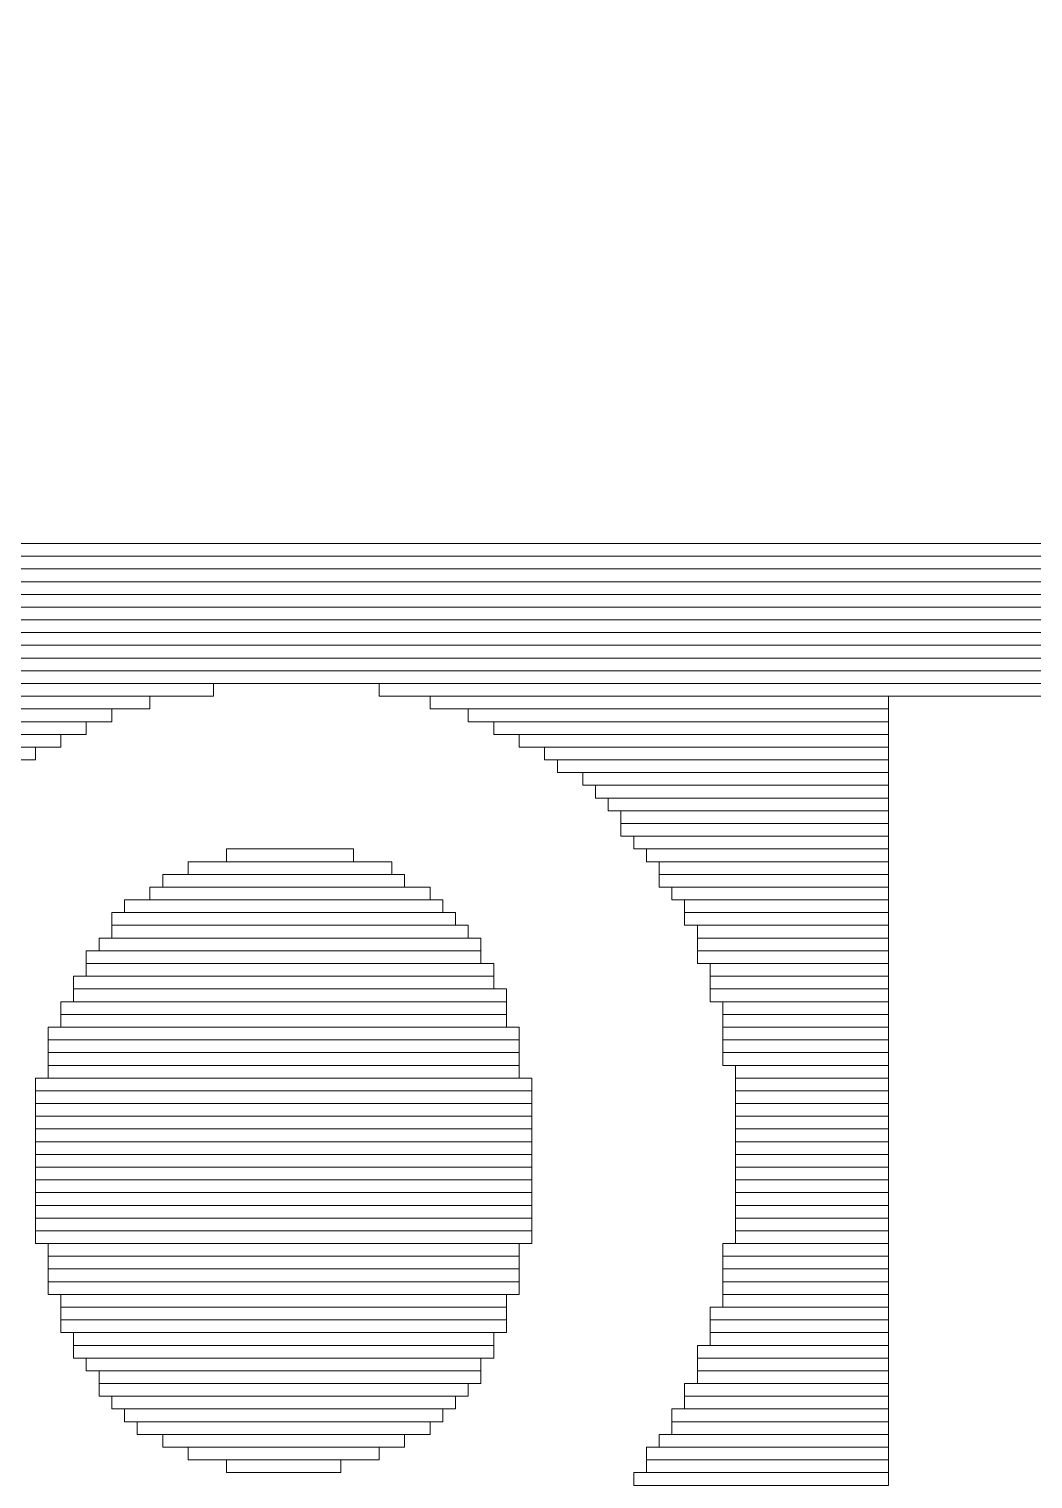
# Model space of a CAD drawing. Header units: millimetres. Extents: x -90 to 99, y -65 to 67.
# Drawn here: x 63.635 to 65.638, y -33.348 to -30.454 of the extents above; entities that cross this region are included whole.
import ezdxf

# ---------------------------------------------------------------- set-up
doc = ezdxf.new("R2010")
doc.units = ezdxf.units.MM
doc.header["$MEASUREMENT"] = 0
doc.layers.add('BG_OUTLINE', color=7, linetype='Continuous')
doc.layers.add('MA_PEN3', color=7, linetype='Continuous')

msp = doc.modelspace()

# ---------------------------------------------------------------- linework, layer by layer
at = {"layer": 'BG_OUTLINE', "color": 3, "lineweight": 9}
msp.add_open_spline([(-71.7269, -61.8795), (-71.7269, -61.8795), (-71.7343, 42.2681), (-71.7343, 42.2681), (-71.7343, 42.2681), (-71.7348, 43.0066), (-71.4419, 43.715), (-70.92, 44.2375), (-70.92, 44.2375), (-70.3982, 44.76), (-69.6866, 45.0538), (-68.9482, 45.0543), (-68.9482, 45.0543), (-68.9482, 45.0543), (75.2046, 45.0543), (75.2046, 45.0543), (75.2046, 45.0543), (76.8319, 45.0552), (78.1763, 43.7805), (78.2661, 42.1556), (78.2661, 42.1556), (78.2661, 42.1556), (78.2661, 31.2814), (78.2661, 31.2814), (78.2661, 31.2814), (78.2661, 31.2814), (72.2646, 31.2814), (72.2646, 31.2814), (72.2646, 31.2814), (72.2646, 31.2814), (72.2646, 26.9814), (72.2646, 26.9814), (72.2646, 26.9814), (72.2646, 26.9814), (78.2661, 26.9814), (78.2661, 26.9814), (78.2661, 26.9814), (78.2661, 26.9814), (78.2661, 18.6553), (78.2661, 18.6553), (78.2661, 18.6553), (78.2661, 18.6553), (72.2496, 18.6553), (72.2496, 18.6553), (72.2496, 18.6553), (72.2496, 18.6553), (72.2496, 14.3553), (72.2496, 14.3553), (72.2496, 14.3553), (72.2496, 14.3553), (78.2661, 14.3553), (78.2661, 14.3553), (78.2661, 14.3553), (78.2661, 14.3553), (78.2661, 9.255), (78.2661, 9.255), (78.2661, 9.255), (78.2661, 9.255), (72.2648, 9.255), (72.2648, 9.255), (72.2648, 9.255), (72.2648, 9.255), (72.2648, 4.955), (72.2648, 4.955), (72.2648, 4.955), (72.2648, 4.955), (78.2661, 4.955), (78.2661, 4.955), (78.2661, 4.955), (78.2661, 4.955), (78.2661, -3.3762), (78.2661, -3.3762), (78.2661, -3.3762), (78.2661, -3.3762), (72.2445, -3.3762), (72.2445, -3.3762), (72.2445, -3.3762), (72.2445, -3.3762), (72.2445, -7.6762), (72.2445, -7.6762), (72.2445, -7.6762), (72.2445, -7.6762), (78.2661, -7.6762), (78.2661, -7.6762), (78.2661, -7.6762), (78.2661, -7.6762), (78.2661, -12.7615), (78.2661, -12.7615), (78.2661, -12.7615), (78.2661, -12.7615), (72.2651, -12.7615), (72.2651, -12.7615), (72.2651, -12.7615), (72.2651, -12.7615), (72.2651, -17.0615), (72.2651, -17.0615), (72.2651, -17.0615), (72.2651, -17.0615), (78.2661, -17.0615), (78.2661, -17.0615), (78.2661, -17.0615), (78.2661, -17.0615), (78.2661, -25.4097), (78.2661, -25.4097), (78.2661, -25.4097), (78.2661, -25.4097), (72.2656, -25.4097), (72.2656, -25.4097), (72.2656, -25.4097), (72.2656, -25.4097), (72.2656, -29.7097), (72.2656, -29.7097), (72.2656, -29.7097), (72.2656, -29.7097), (78.2661, -29.7097), (78.2661, -29.7097), (78.2661, -29.7097), (78.2661, -29.7097), (78.2661, -34.793), (78.2661, -34.793), (78.2661, -34.793), (78.2661, -34.793), (72.2679, -34.793), (72.2679, -34.793), (72.2679, -34.793), (72.2679, -34.793), (72.2679, -39.0929), (72.2679, -39.0929), (72.2679, -39.0929), (72.2679, -39.0929), (78.2661, -39.0929), (78.2661, -39.0929), (78.2661, -39.0929), (78.2661, -39.0929), (78.2661, -47.4269), (78.2661, -47.4269), (78.2661, -47.4269), (78.2661, -47.4269), (72.2679, -47.4269), (72.2679, -47.4269), (72.2679, -47.4269), (72.2679, -47.4269), (72.2679, -51.7269), (72.2679, -51.7269), (72.2679, -51.7269), (72.2679, -51.7269), (78.2661, -51.7269), (78.2661, -51.7269), (78.2661, -51.7269), (78.2661, -51.7269), (78.2661, -51.8138), (78.2661, -51.8138), (78.2661, -51.8138), (78.2661, -51.8138), (78.2656, -61.8468), (78.2656, -61.8468), (78.2656, -61.8468), (78.2661, -62.6669), (77.9407, -63.4536), (77.3612, -64.0339), (77.3612, -64.0339), (76.7817, -64.6142), (75.9915, -64.9405), (75.1713, -64.941), (75.1713, -64.941), (75.1713, -64.941), (-68.6609, -64.9456), (-68.6609, -64.9456), (-68.6609, -64.9456), (-69.4735, -64.9461), (-70.2531, -64.6237), (-70.8281, -64.0495), (-70.8281, -64.0495), (-71.4031, -63.4752), (-71.7264, -62.6922), (-71.7269, -61.8795)], degree=3, knots=[0, 0, 0, 0, 0.022727, 0.022727, 0.022727, 0.022727, 0.045455, 0.045455, 0.045455, 0.045455, 0.068182, 0.068182, 0.068182, 0.068182, 0.090909, 0.090909, 0.090909, 0.090909, 0.113636, 0.113636, 0.113636, 0.113636, 0.136364, 0.136364, 0.136364, 0.136364, 0.159091, 0.159091, 0.159091, 0.159091, 0.181818, 0.181818, 0.181818, 0.181818, 0.204545, 0.204545, 0.204545, 0.204545, 0.227273, 0.227273, 0.227273, 0.227273, 0.25, 0.25, 0.25, 0.25, 0.272727, 0.272727, 0.272727, 0.272727, 0.295455, 0.295455, 0.295455, 0.295455, 0.318182, 0.318182, 0.318182, 0.318182, 0.340909, 0.340909, 0.340909, 0.340909, 0.363636, 0.363636, 0.363636, 0.363636, 0.386364, 0.386364, 0.386364, 0.386364, 0.409091, 0.409091, 0.409091, 0.409091, 0.431818, 0.431818, 0.431818, 0.431818, 0.454545, 0.454545, 0.454545, 0.454545, 0.477273, 0.477273, 0.477273, 0.477273, 0.5, 0.5, 0.5, 0.5, 0.522727, 0.522727, 0.522727, 0.522727, 0.545455, 0.545455, 0.545455, 0.545455, 0.568182, 0.568182, 0.568182, 0.568182, 0.590909, 0.590909, 0.590909, 0.590909, 0.613636, 0.613636, 0.613636, 0.613636, 0.636364, 0.636364, 0.636364, 0.636364, 0.659091, 0.659091, 0.659091, 0.659091, 0.681818, 0.681818, 0.681818, 0.681818, 0.704545, 0.704545, 0.704545, 0.704545, 0.727273, 0.727273, 0.727273, 0.727273, 0.75, 0.75, 0.75, 0.75, 0.772727, 0.772727, 0.772727, 0.772727, 0.795455, 0.795455, 0.795455, 0.795455, 0.818182, 0.818182, 0.818182, 0.818182, 0.840909, 0.840909, 0.840909, 0.840909, 0.863636, 0.863636, 0.863636, 0.863636, 0.886364, 0.886364, 0.886364, 0.886364, 0.909091, 0.909091, 0.909091, 0.909091, 0.931818, 0.931818, 0.931818, 0.931818, 0.954545, 0.954545, 0.954545, 0.954545, 0.977273, 0.977273, 0.977273, 0.977273, 1, 1, 1, 1], dxfattribs=at)
at = {"layer": 'MA_PEN3', "color": 5, "lineweight": 9}
for points in [[(62.7586, -31.5065), (62.7586, -31.5065), (62.7586, -31.4811), (62.7586, -31.4811), (62.7586, -31.4811), (62.7586, -31.4811), (70.4548, -31.4811), (70.4548, -31.4811), (70.4548, -31.4811), (70.4548, -31.4811), (70.4548, -31.5065), (70.4548, -31.5065), (70.4548, -31.5065), (70.4548, -31.5065), (62.7586, -31.5065), (62.7586, -31.5065)], [(62.7586, -31.5319), (62.7586, -31.5319), (62.7586, -31.5065), (62.7586, -31.5065), (62.7586, -31.5065), (62.7586, -31.5065), (70.4548, -31.5065), (70.4548, -31.5065), (70.4548, -31.5065), (70.4548, -31.5065), (70.4548, -31.5319), (70.4548, -31.5319), (70.4548, -31.5319), (70.4548, -31.5319), (62.7586, -31.5319), (62.7586, -31.5319)], [(62.7586, -31.5573), (62.7586, -31.5573), (62.7586, -31.5319), (62.7586, -31.5319), (62.7586, -31.5319), (62.7586, -31.5319), (70.4548, -31.5319), (70.4548, -31.5319), (70.4548, -31.5319), (70.4548, -31.5319), (70.4548, -31.5573), (70.4548, -31.5573), (70.4548, -31.5573), (70.4548, -31.5573), (62.7586, -31.5573), (62.7586, -31.5573)], [(62.7586, -31.5827), (62.7586, -31.5827), (62.7586, -31.5573), (62.7586, -31.5573), (62.7586, -31.5573), (62.7586, -31.5573), (70.4548, -31.5573), (70.4548, -31.5573), (70.4548, -31.5573), (70.4548, -31.5573), (70.4548, -31.5827), (70.4548, -31.5827), (70.4548, -31.5827), (70.4548, -31.5827), (62.7586, -31.5827), (62.7586, -31.5827)], [(62.7586, -31.6081), (62.7586, -31.6081), (62.7586, -31.5827), (62.7586, -31.5827), (62.7586, -31.5827), (62.7586, -31.5827), (70.4548, -31.5827), (70.4548, -31.5827), (70.4548, -31.5827), (70.4548, -31.5827), (70.4548, -31.6081), (70.4548, -31.6081), (70.4548, -31.6081), (70.4548, -31.6081), (62.7586, -31.6081), (62.7586, -31.6081)], [(62.7586, -31.6335), (62.7586, -31.6335), (62.7586, -31.6081), (62.7586, -31.6081), (62.7586, -31.6081), (62.7586, -31.6081), (70.4548, -31.6081), (70.4548, -31.6081), (70.4548, -31.6081), (70.4548, -31.6081), (70.4548, -31.6335), (70.4548, -31.6335), (70.4548, -31.6335), (70.4548, -31.6335), (62.7586, -31.6335), (62.7586, -31.6335)], [(62.7586, -31.6589), (62.7586, -31.6589), (62.7586, -31.6335), (62.7586, -31.6335), (62.7586, -31.6335), (62.7586, -31.6335), (70.4548, -31.6335), (70.4548, -31.6335), (70.4548, -31.6335), (70.4548, -31.6335), (70.4548, -31.6589), (70.4548, -31.6589), (70.4548, -31.6589), (70.4548, -31.6589), (62.7586, -31.6589), (62.7586, -31.6589)], [(62.7586, -31.6843), (62.7586, -31.6843), (62.7586, -31.6589), (62.7586, -31.6589), (62.7586, -31.6589), (62.7586, -31.6589), (70.4548, -31.6589), (70.4548, -31.6589), (70.4548, -31.6589), (70.4548, -31.6589), (70.4548, -31.6843), (70.4548, -31.6843), (70.4548, -31.6843), (70.4548, -31.6843), (62.7586, -31.6843), (62.7586, -31.6843)], [(62.7586, -31.7097), (62.7586, -31.7097), (62.7586, -31.6843), (62.7586, -31.6843), (62.7586, -31.6843), (62.7586, -31.6843), (70.4548, -31.6843), (70.4548, -31.6843), (70.4548, -31.6843), (70.4548, -31.6843), (70.4548, -31.7097), (70.4548, -31.7097), (70.4548, -31.7097), (70.4548, -31.7097), (62.7586, -31.7097), (62.7586, -31.7097)], [(62.7586, -31.7351), (62.7586, -31.7351), (62.7586, -31.7097), (62.7586, -31.7097), (62.7586, -31.7097), (62.7586, -31.7097), (70.4548, -31.7097), (70.4548, -31.7097), (70.4548, -31.7097), (70.4548, -31.7097), (70.4548, -31.7351), (70.4548, -31.7351), (70.4548, -31.7351), (70.4548, -31.7351), (62.7586, -31.7351), (62.7586, -31.7351)], [(62.7586, -31.7605), (62.7586, -31.7605), (62.7586, -31.7351), (62.7586, -31.7351), (62.7586, -31.7351), (62.7586, -31.7351), (70.4548, -31.7351), (70.4548, -31.7351), (70.4548, -31.7351), (70.4548, -31.7351), (70.4548, -31.7605), (70.4548, -31.7605), (70.4548, -31.7605), (70.4548, -31.7605), (62.7586, -31.7605), (62.7586, -31.7605)], [(62.7586, -31.7859), (62.7586, -31.7859), (62.7586, -31.7605), (62.7586, -31.7605), (62.7586, -31.7605), (62.7586, -31.7605), (64.0032, -31.7605), (64.0032, -31.7605), (64.0032, -31.7605), (64.0032, -31.7605), (64.0032, -31.7859), (64.0032, -31.7859), (64.0032, -31.7859), (64.0032, -31.7859), (62.7586, -31.7859), (62.7586, -31.7859)], [(64.3334, -31.7859), (64.3334, -31.7859), (64.3334, -31.7605), (64.3334, -31.7605), (64.3334, -31.7605), (64.3334, -31.7605), (69.1594, -31.7605), (69.1594, -31.7605), (69.1594, -31.7605), (69.1594, -31.7605), (69.1594, -31.7859), (69.1594, -31.7859), (69.1594, -31.7859), (69.1594, -31.7859), (64.3334, -31.7859), (64.3334, -31.7859)], [(62.7586, -31.8113), (62.7586, -31.8113), (62.7586, -31.7859), (62.7586, -31.7859), (62.7586, -31.7859), (62.7586, -31.7859), (63.8762, -31.7859), (63.8762, -31.7859), (63.8762, -31.7859), (63.8762, -31.7859), (63.8762, -31.8113), (63.8762, -31.8113), (63.8762, -31.8113), (63.8762, -31.8113), (62.7586, -31.8113), (62.7586, -31.8113)], [(64.435, -31.8113), (64.435, -31.8113), (64.435, -31.7859), (64.435, -31.7859), (64.435, -31.7859), (64.435, -31.7859), (65.3494, -31.7859), (65.3494, -31.7859), (65.3494, -31.7859), (65.3494, -31.7859), (65.3494, -31.8113), (65.3494, -31.8113), (65.3494, -31.8113), (65.3494, -31.8113), (64.435, -31.8113), (64.435, -31.8113)], [(62.7586, -31.8367), (62.7586, -31.8367), (62.7586, -31.8113), (62.7586, -31.8113), (62.7586, -31.8113), (62.7586, -31.8113), (63.8, -31.8113), (63.8, -31.8113), (63.8, -31.8113), (63.8, -31.8113), (63.8, -31.8367), (63.8, -31.8367), (63.8, -31.8367), (63.8, -31.8367), (62.7586, -31.8367), (62.7586, -31.8367)], [(64.5112, -31.8367), (64.5112, -31.8367), (64.5112, -31.8113), (64.5112, -31.8113), (64.5112, -31.8113), (64.5112, -31.8113), (65.3494, -31.8113), (65.3494, -31.8113), (65.3494, -31.8113), (65.3494, -31.8113), (65.3494, -31.8367), (65.3494, -31.8367), (65.3494, -31.8367), (65.3494, -31.8367), (64.5112, -31.8367), (64.5112, -31.8367)], [(62.7586, -31.8621), (62.7586, -31.8621), (62.7586, -31.8367), (62.7586, -31.8367), (62.7586, -31.8367), (62.7586, -31.8367), (63.7492, -31.8367), (63.7492, -31.8367), (63.7492, -31.8367), (63.7492, -31.8367), (63.7492, -31.8621), (63.7492, -31.8621), (63.7492, -31.8621), (63.7492, -31.8621), (62.7586, -31.8621), (62.7586, -31.8621)], [(64.562, -31.8621), (64.562, -31.8621), (64.562, -31.8367), (64.562, -31.8367), (64.562, -31.8367), (64.562, -31.8367), (65.3494, -31.8367), (65.3494, -31.8367), (65.3494, -31.8367), (65.3494, -31.8367), (65.3494, -31.8621), (65.3494, -31.8621), (65.3494, -31.8621), (65.3494, -31.8621), (64.562, -31.8621), (64.562, -31.8621)], [(62.7586, -31.8875), (62.7586, -31.8875), (62.7586, -31.8621), (62.7586, -31.8621), (62.7586, -31.8621), (62.7586, -31.8621), (63.6984, -31.8621), (63.6984, -31.8621), (63.6984, -31.8621), (63.6984, -31.8621), (63.6984, -31.8875), (63.6984, -31.8875), (63.6984, -31.8875), (63.6984, -31.8875), (62.7586, -31.8875), (62.7586, -31.8875)], [(62.7586, -31.9129), (62.7586, -31.9129), (62.7586, -31.8875), (62.7586, -31.8875), (62.7586, -31.8875), (62.7586, -31.8875), (63.6476, -31.8875), (63.6476, -31.8875), (63.6476, -31.8875), (63.6476, -31.8875), (63.6476, -31.9129), (63.6476, -31.9129), (63.6476, -31.9129), (63.6476, -31.9129), (62.7586, -31.9129), (62.7586, -31.9129)], [(64.6128, -31.8875), (64.6128, -31.8875), (64.6128, -31.8621), (64.6128, -31.8621), (64.6128, -31.8621), (64.6128, -31.8621), (65.3494, -31.8621), (65.3494, -31.8621), (65.3494, -31.8621), (65.3494, -31.8621), (65.3494, -31.8875), (65.3494, -31.8875), (65.3494, -31.8875), (65.3494, -31.8875), (64.6128, -31.8875), (64.6128, -31.8875)], [(64.6636, -31.9129), (64.6636, -31.9129), (64.6636, -31.8875), (64.6636, -31.8875), (64.6636, -31.8875), (64.6636, -31.8875), (65.3494, -31.8875), (65.3494, -31.8875), (65.3494, -31.8875), (65.3494, -31.8875), (65.3494, -31.9129), (65.3494, -31.9129), (65.3494, -31.9129), (65.3494, -31.9129), (64.6636, -31.9129), (64.6636, -31.9129)], [(64.689, -31.9383), (64.689, -31.9383), (64.689, -31.9129), (64.689, -31.9129), (64.689, -31.9129), (64.689, -31.9129), (65.3494, -31.9129), (65.3494, -31.9129), (65.3494, -31.9129), (65.3494, -31.9129), (65.3494, -31.9383), (65.3494, -31.9383), (65.3494, -31.9383), (65.3494, -31.9383), (64.689, -31.9383), (64.689, -31.9383)], [(64.7398, -31.9637), (64.7398, -31.9637), (64.7398, -31.9383), (64.7398, -31.9383), (64.7398, -31.9383), (64.7398, -31.9383), (65.3494, -31.9383), (65.3494, -31.9383), (65.3494, -31.9383), (65.3494, -31.9383), (65.3494, -31.9637), (65.3494, -31.9637), (65.3494, -31.9637), (65.3494, -31.9637), (64.7398, -31.9637), (64.7398, -31.9637)], [(64.7652, -31.9891), (64.7652, -31.9891), (64.7652, -31.9637), (64.7652, -31.9637), (64.7652, -31.9637), (64.7652, -31.9637), (65.3494, -31.9637), (65.3494, -31.9637), (65.3494, -31.9637), (65.3494, -31.9637), (65.3494, -31.9891), (65.3494, -31.9891), (65.3494, -31.9891), (65.3494, -31.9891), (64.7652, -31.9891), (64.7652, -31.9891)], [(64.7906, -32.0145), (64.7906, -32.0145), (64.7906, -31.9891), (64.7906, -31.9891), (64.7906, -31.9891), (64.7906, -31.9891), (65.3494, -31.9891), (65.3494, -31.9891), (65.3494, -31.9891), (65.3494, -31.9891), (65.3494, -32.0145), (65.3494, -32.0145), (65.3494, -32.0145), (65.3494, -32.0145), (64.7906, -32.0145), (64.7906, -32.0145)], [(64.816, -32.0399), (64.816, -32.0399), (64.816, -32.0145), (64.816, -32.0145), (64.816, -32.0145), (64.816, -32.0145), (65.3494, -32.0145), (65.3494, -32.0145), (65.3494, -32.0145), (65.3494, -32.0145), (65.3494, -32.0399), (65.3494, -32.0399), (65.3494, -32.0399), (65.3494, -32.0399), (64.816, -32.0399), (64.816, -32.0399)], [(64.816, -32.0653), (64.816, -32.0653), (64.816, -32.0399), (64.816, -32.0399), (64.816, -32.0399), (64.816, -32.0399), (65.3494, -32.0399), (65.3494, -32.0399), (65.3494, -32.0399), (65.3494, -32.0399), (65.3494, -32.0653), (65.3494, -32.0653), (65.3494, -32.0653), (65.3494, -32.0653), (64.816, -32.0653), (64.816, -32.0653)], [(64.8414, -32.0907), (64.8414, -32.0907), (64.8414, -32.0653), (64.8414, -32.0653), (64.8414, -32.0653), (64.8414, -32.0653), (65.3494, -32.0653), (65.3494, -32.0653), (65.3494, -32.0653), (65.3494, -32.0653), (65.3494, -32.0907), (65.3494, -32.0907), (65.3494, -32.0907), (65.3494, -32.0907), (64.8414, -32.0907), (64.8414, -32.0907)], [(63.9524, -32.1415), (63.9524, -32.1415), (63.9524, -32.1161), (63.9524, -32.1161), (63.9524, -32.1161), (63.9524, -32.1161), (64.3588, -32.1161), (64.3588, -32.1161), (64.3588, -32.1161), (64.3588, -32.1161), (64.3588, -32.1415), (64.3588, -32.1415), (64.3588, -32.1415), (64.3588, -32.1415), (63.9524, -32.1415), (63.9524, -32.1415)], [(64.0286, -32.1161), (64.0286, -32.1161), (64.0286, -32.0907), (64.0286, -32.0907), (64.0286, -32.0907), (64.0286, -32.0907), (64.2826, -32.0907), (64.2826, -32.0907), (64.2826, -32.0907), (64.2826, -32.0907), (64.2826, -32.1161), (64.2826, -32.1161), (64.2826, -32.1161), (64.2826, -32.1161), (64.0286, -32.1161), (64.0286, -32.1161)], [(64.8668, -32.1161), (64.8668, -32.1161), (64.8668, -32.0907), (64.8668, -32.0907), (64.8668, -32.0907), (64.8668, -32.0907), (65.3494, -32.0907), (65.3494, -32.0907), (65.3494, -32.0907), (65.3494, -32.0907), (65.3494, -32.1161), (65.3494, -32.1161), (65.3494, -32.1161), (65.3494, -32.1161), (64.8668, -32.1161), (64.8668, -32.1161)], [(64.8922, -32.1415), (64.8922, -32.1415), (64.8922, -32.1161), (64.8922, -32.1161), (64.8922, -32.1161), (64.8922, -32.1161), (65.3494, -32.1161), (65.3494, -32.1161), (65.3494, -32.1161), (65.3494, -32.1161), (65.3494, -32.1415), (65.3494, -32.1415), (65.3494, -32.1415), (65.3494, -32.1415), (64.8922, -32.1415), (64.8922, -32.1415)], [(63.9016, -32.1669), (63.9016, -32.1669), (63.9016, -32.1415), (63.9016, -32.1415), (63.9016, -32.1415), (63.9016, -32.1415), (64.3842, -32.1415), (64.3842, -32.1415), (64.3842, -32.1415), (64.3842, -32.1415), (64.3842, -32.1669), (64.3842, -32.1669), (64.3842, -32.1669), (64.3842, -32.1669), (63.9016, -32.1669), (63.9016, -32.1669)], [(64.8922, -32.1669), (64.8922, -32.1669), (64.8922, -32.1415), (64.8922, -32.1415), (64.8922, -32.1415), (64.8922, -32.1415), (65.3494, -32.1415), (65.3494, -32.1415), (65.3494, -32.1415), (65.3494, -32.1415), (65.3494, -32.1669), (65.3494, -32.1669), (65.3494, -32.1669), (65.3494, -32.1669), (64.8922, -32.1669), (64.8922, -32.1669)], [(63.8762, -32.1923), (63.8762, -32.1923), (63.8762, -32.1669), (63.8762, -32.1669), (63.8762, -32.1669), (63.8762, -32.1669), (64.435, -32.1669), (64.435, -32.1669), (64.435, -32.1669), (64.435, -32.1669), (64.435, -32.1923), (64.435, -32.1923), (64.435, -32.1923), (64.435, -32.1923), (63.8762, -32.1923), (63.8762, -32.1923)], [(64.9176, -32.1923), (64.9176, -32.1923), (64.9176, -32.1669), (64.9176, -32.1669), (64.9176, -32.1669), (64.9176, -32.1669), (65.3494, -32.1669), (65.3494, -32.1669), (65.3494, -32.1669), (65.3494, -32.1669), (65.3494, -32.1923), (65.3494, -32.1923), (65.3494, -32.1923), (65.3494, -32.1923), (64.9176, -32.1923), (64.9176, -32.1923)], [(63.8254, -32.2177), (63.8254, -32.2177), (63.8254, -32.1923), (63.8254, -32.1923), (63.8254, -32.1923), (63.8254, -32.1923), (64.4604, -32.1923), (64.4604, -32.1923), (64.4604, -32.1923), (64.4604, -32.1923), (64.4604, -32.2177), (64.4604, -32.2177), (64.4604, -32.2177), (64.4604, -32.2177), (63.8254, -32.2177), (63.8254, -32.2177)], [(64.943, -32.2177), (64.943, -32.2177), (64.943, -32.1923), (64.943, -32.1923), (64.943, -32.1923), (64.943, -32.1923), (65.3494, -32.1923), (65.3494, -32.1923), (65.3494, -32.1923), (65.3494, -32.1923), (65.3494, -32.2177), (65.3494, -32.2177), (65.3494, -32.2177), (65.3494, -32.2177), (64.943, -32.2177), (64.943, -32.2177)], [(63.8, -32.2431), (63.8, -32.2431), (63.8, -32.2177), (63.8, -32.2177), (63.8, -32.2177), (63.8, -32.2177), (64.4858, -32.2177), (64.4858, -32.2177), (64.4858, -32.2177), (64.4858, -32.2177), (64.4858, -32.2431), (64.4858, -32.2431), (64.4858, -32.2431), (64.4858, -32.2431), (63.8, -32.2431), (63.8, -32.2431)], [(64.943, -32.2431), (64.943, -32.2431), (64.943, -32.2177), (64.943, -32.2177), (64.943, -32.2177), (64.943, -32.2177), (65.3494, -32.2177), (65.3494, -32.2177), (65.3494, -32.2177), (65.3494, -32.2177), (65.3494, -32.2431), (65.3494, -32.2431), (65.3494, -32.2431), (65.3494, -32.2431), (64.943, -32.2431), (64.943, -32.2431)], [(63.8, -32.2685), (63.8, -32.2685), (63.8, -32.2431), (63.8, -32.2431), (63.8, -32.2431), (63.8, -32.2431), (64.5112, -32.2431), (64.5112, -32.2431), (64.5112, -32.2431), (64.5112, -32.2431), (64.5112, -32.2685), (64.5112, -32.2685), (64.5112, -32.2685), (64.5112, -32.2685), (63.8, -32.2685), (63.8, -32.2685)], [(64.9684, -32.2685), (64.9684, -32.2685), (64.9684, -32.2431), (64.9684, -32.2431), (64.9684, -32.2431), (64.9684, -32.2431), (65.3494, -32.2431), (65.3494, -32.2431), (65.3494, -32.2431), (65.3494, -32.2431), (65.3494, -32.2685), (65.3494, -32.2685), (65.3494, -32.2685), (65.3494, -32.2685), (64.9684, -32.2685), (64.9684, -32.2685)], [(63.7746, -32.2939), (63.7746, -32.2939), (63.7746, -32.2685), (63.7746, -32.2685), (63.7746, -32.2685), (63.7746, -32.2685), (64.5366, -32.2685), (64.5366, -32.2685), (64.5366, -32.2685), (64.5366, -32.2685), (64.5366, -32.2939), (64.5366, -32.2939), (64.5366, -32.2939), (64.5366, -32.2939), (63.7746, -32.2939), (63.7746, -32.2939)], [(64.9684, -32.2939), (64.9684, -32.2939), (64.9684, -32.2685), (64.9684, -32.2685), (64.9684, -32.2685), (64.9684, -32.2685), (65.3494, -32.2685), (65.3494, -32.2685), (65.3494, -32.2685), (65.3494, -32.2685), (65.3494, -32.2939), (65.3494, -32.2939), (65.3494, -32.2939), (65.3494, -32.2939), (64.9684, -32.2939), (64.9684, -32.2939)], [(63.7492, -32.3193), (63.7492, -32.3193), (63.7492, -32.2939), (63.7492, -32.2939), (63.7492, -32.2939), (63.7492, -32.2939), (64.5366, -32.2939), (64.5366, -32.2939), (64.5366, -32.2939), (64.5366, -32.2939), (64.5366, -32.3193), (64.5366, -32.3193), (64.5366, -32.3193), (64.5366, -32.3193), (63.7492, -32.3193), (63.7492, -32.3193)], [(63.7492, -32.3447), (63.7492, -32.3447), (63.7492, -32.3193), (63.7492, -32.3193), (63.7492, -32.3193), (63.7492, -32.3193), (64.562, -32.3193), (64.562, -32.3193), (64.562, -32.3193), (64.562, -32.3193), (64.562, -32.3447), (64.562, -32.3447), (64.562, -32.3447), (64.562, -32.3447), (63.7492, -32.3447), (63.7492, -32.3447)], [(64.9684, -32.3193), (64.9684, -32.3193), (64.9684, -32.2939), (64.9684, -32.2939), (64.9684, -32.2939), (64.9684, -32.2939), (65.3494, -32.2939), (65.3494, -32.2939), (65.3494, -32.2939), (65.3494, -32.2939), (65.3494, -32.3193), (65.3494, -32.3193), (65.3494, -32.3193), (65.3494, -32.3193), (64.9684, -32.3193), (64.9684, -32.3193)], [(64.9938, -32.3447), (64.9938, -32.3447), (64.9938, -32.3193), (64.9938, -32.3193), (64.9938, -32.3193), (64.9938, -32.3193), (65.3494, -32.3193), (65.3494, -32.3193), (65.3494, -32.3193), (65.3494, -32.3193), (65.3494, -32.3447), (65.3494, -32.3447), (65.3494, -32.3447), (65.3494, -32.3447), (64.9938, -32.3447), (64.9938, -32.3447)], [(63.7238, -32.3701), (63.7238, -32.3701), (63.7238, -32.3447), (63.7238, -32.3447), (63.7238, -32.3447), (63.7238, -32.3447), (64.562, -32.3447), (64.562, -32.3447), (64.562, -32.3447), (64.562, -32.3447), (64.562, -32.3701), (64.562, -32.3701), (64.562, -32.3701), (64.562, -32.3701), (63.7238, -32.3701), (63.7238, -32.3701)], [(64.9938, -32.3701), (64.9938, -32.3701), (64.9938, -32.3447), (64.9938, -32.3447), (64.9938, -32.3447), (64.9938, -32.3447), (65.3494, -32.3447), (65.3494, -32.3447), (65.3494, -32.3447), (65.3494, -32.3447), (65.3494, -32.3701), (65.3494, -32.3701), (65.3494, -32.3701), (65.3494, -32.3701), (64.9938, -32.3701), (64.9938, -32.3701)], [(63.7238, -32.3955), (63.7238, -32.3955), (63.7238, -32.3701), (63.7238, -32.3701), (63.7238, -32.3701), (63.7238, -32.3701), (64.5874, -32.3701), (64.5874, -32.3701), (64.5874, -32.3701), (64.5874, -32.3701), (64.5874, -32.3955), (64.5874, -32.3955), (64.5874, -32.3955), (64.5874, -32.3955), (63.7238, -32.3955), (63.7238, -32.3955)], [(64.9938, -32.3955), (64.9938, -32.3955), (64.9938, -32.3701), (64.9938, -32.3701), (64.9938, -32.3701), (64.9938, -32.3701), (65.3494, -32.3701), (65.3494, -32.3701), (65.3494, -32.3701), (65.3494, -32.3701), (65.3494, -32.3955), (65.3494, -32.3955), (65.3494, -32.3955), (65.3494, -32.3955), (64.9938, -32.3955), (64.9938, -32.3955)], [(63.6984, -32.4209), (63.6984, -32.4209), (63.6984, -32.3955), (63.6984, -32.3955), (63.6984, -32.3955), (63.6984, -32.3955), (64.5874, -32.3955), (64.5874, -32.3955), (64.5874, -32.3955), (64.5874, -32.3955), (64.5874, -32.4209), (64.5874, -32.4209), (64.5874, -32.4209), (64.5874, -32.4209), (63.6984, -32.4209), (63.6984, -32.4209)], [(65.0192, -32.4209), (65.0192, -32.4209), (65.0192, -32.3955), (65.0192, -32.3955), (65.0192, -32.3955), (65.0192, -32.3955), (65.3494, -32.3955), (65.3494, -32.3955), (65.3494, -32.3955), (65.3494, -32.3955), (65.3494, -32.4209), (65.3494, -32.4209), (65.3494, -32.4209), (65.3494, -32.4209), (65.0192, -32.4209), (65.0192, -32.4209)], [(63.6984, -32.4463), (63.6984, -32.4463), (63.6984, -32.4209), (63.6984, -32.4209), (63.6984, -32.4209), (63.6984, -32.4209), (64.5874, -32.4209), (64.5874, -32.4209), (64.5874, -32.4209), (64.5874, -32.4209), (64.5874, -32.4463), (64.5874, -32.4463), (64.5874, -32.4463), (64.5874, -32.4463), (63.6984, -32.4463), (63.6984, -32.4463)], [(65.0192, -32.4463), (65.0192, -32.4463), (65.0192, -32.4209), (65.0192, -32.4209), (65.0192, -32.4209), (65.0192, -32.4209), (65.3494, -32.4209), (65.3494, -32.4209), (65.3494, -32.4209), (65.3494, -32.4209), (65.3494, -32.4463), (65.3494, -32.4463), (65.3494, -32.4463), (65.3494, -32.4463), (65.0192, -32.4463), (65.0192, -32.4463)], [(63.673, -32.4717), (63.673, -32.4717), (63.673, -32.4463), (63.673, -32.4463), (63.673, -32.4463), (63.673, -32.4463), (64.6128, -32.4463), (64.6128, -32.4463), (64.6128, -32.4463), (64.6128, -32.4463), (64.6128, -32.4717), (64.6128, -32.4717), (64.6128, -32.4717), (64.6128, -32.4717), (63.673, -32.4717), (63.673, -32.4717)], [(65.0192, -32.4717), (65.0192, -32.4717), (65.0192, -32.4463), (65.0192, -32.4463), (65.0192, -32.4463), (65.0192, -32.4463), (65.3494, -32.4463), (65.3494, -32.4463), (65.3494, -32.4463), (65.3494, -32.4463), (65.3494, -32.4717), (65.3494, -32.4717), (65.3494, -32.4717), (65.3494, -32.4717), (65.0192, -32.4717), (65.0192, -32.4717)], [(63.673, -32.4971), (63.673, -32.4971), (63.673, -32.4717), (63.673, -32.4717), (63.673, -32.4717), (63.673, -32.4717), (64.6128, -32.4717), (64.6128, -32.4717), (64.6128, -32.4717), (64.6128, -32.4717), (64.6128, -32.4971), (64.6128, -32.4971), (64.6128, -32.4971), (64.6128, -32.4971), (63.673, -32.4971), (63.673, -32.4971)], [(65.0192, -32.4971), (65.0192, -32.4971), (65.0192, -32.4717), (65.0192, -32.4717), (65.0192, -32.4717), (65.0192, -32.4717), (65.3494, -32.4717), (65.3494, -32.4717), (65.3494, -32.4717), (65.3494, -32.4717), (65.3494, -32.4971), (65.3494, -32.4971), (65.3494, -32.4971), (65.3494, -32.4971), (65.0192, -32.4971), (65.0192, -32.4971)], [(63.673, -32.5225), (63.673, -32.5225), (63.673, -32.4971), (63.673, -32.4971), (63.673, -32.4971), (63.673, -32.4971), (64.6128, -32.4971), (64.6128, -32.4971), (64.6128, -32.4971), (64.6128, -32.4971), (64.6128, -32.5225), (64.6128, -32.5225), (64.6128, -32.5225), (64.6128, -32.5225), (63.673, -32.5225), (63.673, -32.5225)], [(63.673, -32.5479), (63.673, -32.5479), (63.673, -32.5225), (63.673, -32.5225), (63.673, -32.5225), (63.673, -32.5225), (64.6128, -32.5225), (64.6128, -32.5225), (64.6128, -32.5225), (64.6128, -32.5225), (64.6128, -32.5479), (64.6128, -32.5479), (64.6128, -32.5479), (64.6128, -32.5479), (63.673, -32.5479), (63.673, -32.5479)], [(65.0192, -32.5225), (65.0192, -32.5225), (65.0192, -32.4971), (65.0192, -32.4971), (65.0192, -32.4971), (65.0192, -32.4971), (65.3494, -32.4971), (65.3494, -32.4971), (65.3494, -32.4971), (65.3494, -32.4971), (65.3494, -32.5225), (65.3494, -32.5225), (65.3494, -32.5225), (65.3494, -32.5225), (65.0192, -32.5225), (65.0192, -32.5225)], [(65.0446, -32.5479), (65.0446, -32.5479), (65.0446, -32.5225), (65.0446, -32.5225), (65.0446, -32.5225), (65.0446, -32.5225), (65.3494, -32.5225), (65.3494, -32.5225), (65.3494, -32.5225), (65.3494, -32.5225), (65.3494, -32.5479), (65.3494, -32.5479), (65.3494, -32.5479), (65.3494, -32.5479), (65.0446, -32.5479), (65.0446, -32.5479)], [(63.6476, -32.5733), (63.6476, -32.5733), (63.6476, -32.5479), (63.6476, -32.5479), (63.6476, -32.5479), (63.6476, -32.5479), (64.6382, -32.5479), (64.6382, -32.5479), (64.6382, -32.5479), (64.6382, -32.5479), (64.6382, -32.5733), (64.6382, -32.5733), (64.6382, -32.5733), (64.6382, -32.5733), (63.6476, -32.5733), (63.6476, -32.5733)], [(65.0446, -32.5733), (65.0446, -32.5733), (65.0446, -32.5479), (65.0446, -32.5479), (65.0446, -32.5479), (65.0446, -32.5479), (65.3494, -32.5479), (65.3494, -32.5479), (65.3494, -32.5479), (65.3494, -32.5479), (65.3494, -32.5733), (65.3494, -32.5733), (65.3494, -32.5733), (65.3494, -32.5733), (65.0446, -32.5733), (65.0446, -32.5733)], [(63.6476, -32.5987), (63.6476, -32.5987), (63.6476, -32.5733), (63.6476, -32.5733), (63.6476, -32.5733), (63.6476, -32.5733), (64.6382, -32.5733), (64.6382, -32.5733), (64.6382, -32.5733), (64.6382, -32.5733), (64.6382, -32.5987), (64.6382, -32.5987), (64.6382, -32.5987), (64.6382, -32.5987), (63.6476, -32.5987), (63.6476, -32.5987)], [(65.0446, -32.5987), (65.0446, -32.5987), (65.0446, -32.5733), (65.0446, -32.5733), (65.0446, -32.5733), (65.0446, -32.5733), (65.3494, -32.5733), (65.3494, -32.5733), (65.3494, -32.5733), (65.3494, -32.5733), (65.3494, -32.5987), (65.3494, -32.5987), (65.3494, -32.5987), (65.3494, -32.5987), (65.0446, -32.5987), (65.0446, -32.5987)], [(63.6476, -32.6241), (63.6476, -32.6241), (63.6476, -32.5987), (63.6476, -32.5987), (63.6476, -32.5987), (63.6476, -32.5987), (64.6382, -32.5987), (64.6382, -32.5987), (64.6382, -32.5987), (64.6382, -32.5987), (64.6382, -32.6241), (64.6382, -32.6241), (64.6382, -32.6241), (64.6382, -32.6241), (63.6476, -32.6241), (63.6476, -32.6241)], [(65.0446, -32.6241), (65.0446, -32.6241), (65.0446, -32.5987), (65.0446, -32.5987), (65.0446, -32.5987), (65.0446, -32.5987), (65.3494, -32.5987), (65.3494, -32.5987), (65.3494, -32.5987), (65.3494, -32.5987), (65.3494, -32.6241), (65.3494, -32.6241), (65.3494, -32.6241), (65.3494, -32.6241), (65.0446, -32.6241), (65.0446, -32.6241)], [(63.6476, -32.6495), (63.6476, -32.6495), (63.6476, -32.6241), (63.6476, -32.6241), (63.6476, -32.6241), (63.6476, -32.6241), (64.6382, -32.6241), (64.6382, -32.6241), (64.6382, -32.6241), (64.6382, -32.6241), (64.6382, -32.6495), (64.6382, -32.6495), (64.6382, -32.6495), (64.6382, -32.6495), (63.6476, -32.6495), (63.6476, -32.6495)], [(65.0446, -32.6495), (65.0446, -32.6495), (65.0446, -32.6241), (65.0446, -32.6241), (65.0446, -32.6241), (65.0446, -32.6241), (65.3494, -32.6241), (65.3494, -32.6241), (65.3494, -32.6241), (65.3494, -32.6241), (65.3494, -32.6495), (65.3494, -32.6495), (65.3494, -32.6495), (65.3494, -32.6495), (65.0446, -32.6495), (65.0446, -32.6495)], [(63.6476, -32.6749), (63.6476, -32.6749), (63.6476, -32.6495), (63.6476, -32.6495), (63.6476, -32.6495), (63.6476, -32.6495), (64.6382, -32.6495), (64.6382, -32.6495), (64.6382, -32.6495), (64.6382, -32.6495), (64.6382, -32.6749), (64.6382, -32.6749), (64.6382, -32.6749), (64.6382, -32.6749), (63.6476, -32.6749), (63.6476, -32.6749)], [(65.0446, -32.6749), (65.0446, -32.6749), (65.0446, -32.6495), (65.0446, -32.6495), (65.0446, -32.6495), (65.0446, -32.6495), (65.3494, -32.6495), (65.3494, -32.6495), (65.3494, -32.6495), (65.3494, -32.6495), (65.3494, -32.6749), (65.3494, -32.6749), (65.3494, -32.6749), (65.3494, -32.6749), (65.0446, -32.6749), (65.0446, -32.6749)], [(63.6476, -32.7003), (63.6476, -32.7003), (63.6476, -32.6749), (63.6476, -32.6749), (63.6476, -32.6749), (63.6476, -32.6749), (64.6382, -32.6749), (64.6382, -32.6749), (64.6382, -32.6749), (64.6382, -32.6749), (64.6382, -32.7003), (64.6382, -32.7003), (64.6382, -32.7003), (64.6382, -32.7003), (63.6476, -32.7003), (63.6476, -32.7003)], [(65.0446, -32.7003), (65.0446, -32.7003), (65.0446, -32.6749), (65.0446, -32.6749), (65.0446, -32.6749), (65.0446, -32.6749), (65.3494, -32.6749), (65.3494, -32.6749), (65.3494, -32.6749), (65.3494, -32.6749), (65.3494, -32.7003), (65.3494, -32.7003), (65.3494, -32.7003), (65.3494, -32.7003), (65.0446, -32.7003), (65.0446, -32.7003)], [(63.6476, -32.7257), (63.6476, -32.7257), (63.6476, -32.7003), (63.6476, -32.7003), (63.6476, -32.7003), (63.6476, -32.7003), (64.6382, -32.7003), (64.6382, -32.7003), (64.6382, -32.7003), (64.6382, -32.7003), (64.6382, -32.7257), (64.6382, -32.7257), (64.6382, -32.7257), (64.6382, -32.7257), (63.6476, -32.7257), (63.6476, -32.7257)], [(63.6476, -32.7511), (63.6476, -32.7511), (63.6476, -32.7257), (63.6476, -32.7257), (63.6476, -32.7257), (63.6476, -32.7257), (64.6382, -32.7257), (64.6382, -32.7257), (64.6382, -32.7257), (64.6382, -32.7257), (64.6382, -32.7511), (64.6382, -32.7511), (64.6382, -32.7511), (64.6382, -32.7511), (63.6476, -32.7511), (63.6476, -32.7511)], [(65.0446, -32.7257), (65.0446, -32.7257), (65.0446, -32.7003), (65.0446, -32.7003), (65.0446, -32.7003), (65.0446, -32.7003), (65.3494, -32.7003), (65.3494, -32.7003), (65.3494, -32.7003), (65.3494, -32.7003), (65.3494, -32.7257), (65.3494, -32.7257), (65.3494, -32.7257), (65.3494, -32.7257), (65.0446, -32.7257), (65.0446, -32.7257)], [(65.0446, -32.7511), (65.0446, -32.7511), (65.0446, -32.7257), (65.0446, -32.7257), (65.0446, -32.7257), (65.0446, -32.7257), (65.3494, -32.7257), (65.3494, -32.7257), (65.3494, -32.7257), (65.3494, -32.7257), (65.3494, -32.7511), (65.3494, -32.7511), (65.3494, -32.7511), (65.3494, -32.7511), (65.0446, -32.7511), (65.0446, -32.7511)], [(63.6476, -32.7765), (63.6476, -32.7765), (63.6476, -32.7511), (63.6476, -32.7511), (63.6476, -32.7511), (63.6476, -32.7511), (64.6382, -32.7511), (64.6382, -32.7511), (64.6382, -32.7511), (64.6382, -32.7511), (64.6382, -32.7765), (64.6382, -32.7765), (64.6382, -32.7765), (64.6382, -32.7765), (63.6476, -32.7765), (63.6476, -32.7765)], [(65.0446, -32.7765), (65.0446, -32.7765), (65.0446, -32.7511), (65.0446, -32.7511), (65.0446, -32.7511), (65.0446, -32.7511), (65.3494, -32.7511), (65.3494, -32.7511), (65.3494, -32.7511), (65.3494, -32.7511), (65.3494, -32.7765), (65.3494, -32.7765), (65.3494, -32.7765), (65.3494, -32.7765), (65.0446, -32.7765), (65.0446, -32.7765)], [(63.6476, -32.8019), (63.6476, -32.8019), (63.6476, -32.7765), (63.6476, -32.7765), (63.6476, -32.7765), (63.6476, -32.7765), (64.6382, -32.7765), (64.6382, -32.7765), (64.6382, -32.7765), (64.6382, -32.7765), (64.6382, -32.8019), (64.6382, -32.8019), (64.6382, -32.8019), (64.6382, -32.8019), (63.6476, -32.8019), (63.6476, -32.8019)], [(65.0446, -32.8019), (65.0446, -32.8019), (65.0446, -32.7765), (65.0446, -32.7765), (65.0446, -32.7765), (65.0446, -32.7765), (65.3494, -32.7765), (65.3494, -32.7765), (65.3494, -32.7765), (65.3494, -32.7765), (65.3494, -32.8019), (65.3494, -32.8019), (65.3494, -32.8019), (65.3494, -32.8019), (65.0446, -32.8019), (65.0446, -32.8019)], [(63.6476, -32.8273), (63.6476, -32.8273), (63.6476, -32.8019), (63.6476, -32.8019), (63.6476, -32.8019), (63.6476, -32.8019), (64.6382, -32.8019), (64.6382, -32.8019), (64.6382, -32.8019), (64.6382, -32.8019), (64.6382, -32.8273), (64.6382, -32.8273), (64.6382, -32.8273), (64.6382, -32.8273), (63.6476, -32.8273), (63.6476, -32.8273)], [(65.0446, -32.8273), (65.0446, -32.8273), (65.0446, -32.8019), (65.0446, -32.8019), (65.0446, -32.8019), (65.0446, -32.8019), (65.3494, -32.8019), (65.3494, -32.8019), (65.3494, -32.8019), (65.3494, -32.8019), (65.3494, -32.8273), (65.3494, -32.8273), (65.3494, -32.8273), (65.3494, -32.8273), (65.0446, -32.8273), (65.0446, -32.8273)], [(63.6476, -32.8527), (63.6476, -32.8527), (63.6476, -32.8273), (63.6476, -32.8273), (63.6476, -32.8273), (63.6476, -32.8273), (64.6382, -32.8273), (64.6382, -32.8273), (64.6382, -32.8273), (64.6382, -32.8273), (64.6382, -32.8527), (64.6382, -32.8527), (64.6382, -32.8527), (64.6382, -32.8527), (63.6476, -32.8527), (63.6476, -32.8527)], [(65.0446, -32.8527), (65.0446, -32.8527), (65.0446, -32.8273), (65.0446, -32.8273), (65.0446, -32.8273), (65.0446, -32.8273), (65.3494, -32.8273), (65.3494, -32.8273), (65.3494, -32.8273), (65.3494, -32.8273), (65.3494, -32.8527), (65.3494, -32.8527), (65.3494, -32.8527), (65.3494, -32.8527), (65.0446, -32.8527), (65.0446, -32.8527)], [(63.6476, -32.8781), (63.6476, -32.8781), (63.6476, -32.8527), (63.6476, -32.8527), (63.6476, -32.8527), (63.6476, -32.8527), (64.6382, -32.8527), (64.6382, -32.8527), (64.6382, -32.8527), (64.6382, -32.8527), (64.6382, -32.8781), (64.6382, -32.8781), (64.6382, -32.8781), (64.6382, -32.8781), (63.6476, -32.8781), (63.6476, -32.8781)], [(65.0446, -32.8781), (65.0446, -32.8781), (65.0446, -32.8527), (65.0446, -32.8527), (65.0446, -32.8527), (65.0446, -32.8527), (65.3494, -32.8527), (65.3494, -32.8527), (65.3494, -32.8527), (65.3494, -32.8527), (65.3494, -32.8781), (65.3494, -32.8781), (65.3494, -32.8781), (65.3494, -32.8781), (65.0446, -32.8781), (65.0446, -32.8781)], [(63.673, -32.9035), (63.673, -32.9035), (63.673, -32.8781), (63.673, -32.8781), (63.673, -32.8781), (63.673, -32.8781), (64.6128, -32.8781), (64.6128, -32.8781), (64.6128, -32.8781), (64.6128, -32.8781), (64.6128, -32.9035), (64.6128, -32.9035), (64.6128, -32.9035), (64.6128, -32.9035), (63.673, -32.9035), (63.673, -32.9035)], [(65.0192, -32.9035), (65.0192, -32.9035), (65.0192, -32.8781), (65.0192, -32.8781), (65.0192, -32.8781), (65.0192, -32.8781), (65.3494, -32.8781), (65.3494, -32.8781), (65.3494, -32.8781), (65.3494, -32.8781), (65.3494, -32.9035), (65.3494, -32.9035), (65.3494, -32.9035), (65.3494, -32.9035), (65.0192, -32.9035), (65.0192, -32.9035)], [(63.673, -32.9289), (63.673, -32.9289), (63.673, -32.9035), (63.673, -32.9035), (63.673, -32.9035), (63.673, -32.9035), (64.6128, -32.9035), (64.6128, -32.9035), (64.6128, -32.9035), (64.6128, -32.9035), (64.6128, -32.9289), (64.6128, -32.9289), (64.6128, -32.9289), (64.6128, -32.9289), (63.673, -32.9289), (63.673, -32.9289)], [(63.673, -32.9543), (63.673, -32.9543), (63.673, -32.9289), (63.673, -32.9289), (63.673, -32.9289), (63.673, -32.9289), (64.6128, -32.9289), (64.6128, -32.9289), (64.6128, -32.9289), (64.6128, -32.9289), (64.6128, -32.9543), (64.6128, -32.9543), (64.6128, -32.9543), (64.6128, -32.9543), (63.673, -32.9543), (63.673, -32.9543)], [(65.0192, -32.9289), (65.0192, -32.9289), (65.0192, -32.9035), (65.0192, -32.9035), (65.0192, -32.9035), (65.0192, -32.9035), (65.3494, -32.9035), (65.3494, -32.9035), (65.3494, -32.9035), (65.3494, -32.9035), (65.3494, -32.9289), (65.3494, -32.9289), (65.3494, -32.9289), (65.3494, -32.9289), (65.0192, -32.9289), (65.0192, -32.9289)], [(65.0192, -32.9543), (65.0192, -32.9543), (65.0192, -32.9289), (65.0192, -32.9289), (65.0192, -32.9289), (65.0192, -32.9289), (65.3494, -32.9289), (65.3494, -32.9289), (65.3494, -32.9289), (65.3494, -32.9289), (65.3494, -32.9543), (65.3494, -32.9543), (65.3494, -32.9543), (65.3494, -32.9543), (65.0192, -32.9543), (65.0192, -32.9543)], [(63.673, -32.9797), (63.673, -32.9797), (63.673, -32.9543), (63.673, -32.9543), (63.673, -32.9543), (63.673, -32.9543), (64.6128, -32.9543), (64.6128, -32.9543), (64.6128, -32.9543), (64.6128, -32.9543), (64.6128, -32.9797), (64.6128, -32.9797), (64.6128, -32.9797), (64.6128, -32.9797), (63.673, -32.9797), (63.673, -32.9797)], [(65.0192, -32.9797), (65.0192, -32.9797), (65.0192, -32.9543), (65.0192, -32.9543), (65.0192, -32.9543), (65.0192, -32.9543), (65.3494, -32.9543), (65.3494, -32.9543), (65.3494, -32.9543), (65.3494, -32.9543), (65.3494, -32.9797), (65.3494, -32.9797), (65.3494, -32.9797), (65.3494, -32.9797), (65.0192, -32.9797), (65.0192, -32.9797)], [(63.6984, -33.0051), (63.6984, -33.0051), (63.6984, -32.9797), (63.6984, -32.9797), (63.6984, -32.9797), (63.6984, -32.9797), (64.5874, -32.9797), (64.5874, -32.9797), (64.5874, -32.9797), (64.5874, -32.9797), (64.5874, -33.0051), (64.5874, -33.0051), (64.5874, -33.0051), (64.5874, -33.0051), (63.6984, -33.0051), (63.6984, -33.0051)], [(65.0192, -33.0051), (65.0192, -33.0051), (65.0192, -32.9797), (65.0192, -32.9797), (65.0192, -32.9797), (65.0192, -32.9797), (65.3494, -32.9797), (65.3494, -32.9797), (65.3494, -32.9797), (65.3494, -32.9797), (65.3494, -33.0051), (65.3494, -33.0051), (65.3494, -33.0051), (65.3494, -33.0051), (65.0192, -33.0051), (65.0192, -33.0051)], [(63.6984, -33.0305), (63.6984, -33.0305), (63.6984, -33.0051), (63.6984, -33.0051), (63.6984, -33.0051), (63.6984, -33.0051), (64.5874, -33.0051), (64.5874, -33.0051), (64.5874, -33.0051), (64.5874, -33.0051), (64.5874, -33.0305), (64.5874, -33.0305), (64.5874, -33.0305), (64.5874, -33.0305), (63.6984, -33.0305), (63.6984, -33.0305)], [(64.9938, -33.0305), (64.9938, -33.0305), (64.9938, -33.0051), (64.9938, -33.0051), (64.9938, -33.0051), (64.9938, -33.0051), (65.3494, -33.0051), (65.3494, -33.0051), (65.3494, -33.0051), (65.3494, -33.0051), (65.3494, -33.0305), (65.3494, -33.0305), (65.3494, -33.0305), (65.3494, -33.0305), (64.9938, -33.0305), (64.9938, -33.0305)], [(63.6984, -33.0559), (63.6984, -33.0559), (63.6984, -33.0305), (63.6984, -33.0305), (63.6984, -33.0305), (63.6984, -33.0305), (64.5874, -33.0305), (64.5874, -33.0305), (64.5874, -33.0305), (64.5874, -33.0305), (64.5874, -33.0559), (64.5874, -33.0559), (64.5874, -33.0559), (64.5874, -33.0559), (63.6984, -33.0559), (63.6984, -33.0559)], [(64.9938, -33.0559), (64.9938, -33.0559), (64.9938, -33.0305), (64.9938, -33.0305), (64.9938, -33.0305), (64.9938, -33.0305), (65.3494, -33.0305), (65.3494, -33.0305), (65.3494, -33.0305), (65.3494, -33.0305), (65.3494, -33.0559), (65.3494, -33.0559), (65.3494, -33.0559), (65.3494, -33.0559), (64.9938, -33.0559), (64.9938, -33.0559)], [(63.7238, -33.0813), (63.7238, -33.0813), (63.7238, -33.0559), (63.7238, -33.0559), (63.7238, -33.0559), (63.7238, -33.0559), (64.562, -33.0559), (64.562, -33.0559), (64.562, -33.0559), (64.562, -33.0559), (64.562, -33.0813), (64.562, -33.0813), (64.562, -33.0813), (64.562, -33.0813), (63.7238, -33.0813), (63.7238, -33.0813)], [(64.9938, -33.0813), (64.9938, -33.0813), (64.9938, -33.0559), (64.9938, -33.0559), (64.9938, -33.0559), (64.9938, -33.0559), (65.3494, -33.0559), (65.3494, -33.0559), (65.3494, -33.0559), (65.3494, -33.0559), (65.3494, -33.0813), (65.3494, -33.0813), (65.3494, -33.0813), (65.3494, -33.0813), (64.9938, -33.0813), (64.9938, -33.0813)], [(63.7238, -33.1067), (63.7238, -33.1067), (63.7238, -33.0813), (63.7238, -33.0813), (63.7238, -33.0813), (63.7238, -33.0813), (64.562, -33.0813), (64.562, -33.0813), (64.562, -33.0813), (64.562, -33.0813), (64.562, -33.1067), (64.562, -33.1067), (64.562, -33.1067), (64.562, -33.1067), (63.7238, -33.1067), (63.7238, -33.1067)], [(64.9684, -33.1067), (64.9684, -33.1067), (64.9684, -33.0813), (64.9684, -33.0813), (64.9684, -33.0813), (64.9684, -33.0813), (65.3494, -33.0813), (65.3494, -33.0813), (65.3494, -33.0813), (65.3494, -33.0813), (65.3494, -33.1067), (65.3494, -33.1067), (65.3494, -33.1067), (65.3494, -33.1067), (64.9684, -33.1067), (64.9684, -33.1067)], [(63.7492, -33.1321), (63.7492, -33.1321), (63.7492, -33.1067), (63.7492, -33.1067), (63.7492, -33.1067), (63.7492, -33.1067), (64.5366, -33.1067), (64.5366, -33.1067), (64.5366, -33.1067), (64.5366, -33.1067), (64.5366, -33.1321), (64.5366, -33.1321), (64.5366, -33.1321), (64.5366, -33.1321), (63.7492, -33.1321), (63.7492, -33.1321)], [(64.9684, -33.1321), (64.9684, -33.1321), (64.9684, -33.1067), (64.9684, -33.1067), (64.9684, -33.1067), (64.9684, -33.1067), (65.3494, -33.1067), (65.3494, -33.1067), (65.3494, -33.1067), (65.3494, -33.1067), (65.3494, -33.1321), (65.3494, -33.1321), (65.3494, -33.1321), (65.3494, -33.1321), (64.9684, -33.1321), (64.9684, -33.1321)], [(63.7746, -33.1575), (63.7746, -33.1575), (63.7746, -33.1321), (63.7746, -33.1321), (63.7746, -33.1321), (63.7746, -33.1321), (64.5366, -33.1321), (64.5366, -33.1321), (64.5366, -33.1321), (64.5366, -33.1321), (64.5366, -33.1575), (64.5366, -33.1575), (64.5366, -33.1575), (64.5366, -33.1575), (63.7746, -33.1575), (63.7746, -33.1575)], [(63.7746, -33.1829), (63.7746, -33.1829), (63.7746, -33.1575), (63.7746, -33.1575), (63.7746, -33.1575), (63.7746, -33.1575), (64.5112, -33.1575), (64.5112, -33.1575), (64.5112, -33.1575), (64.5112, -33.1575), (64.5112, -33.1829), (64.5112, -33.1829), (64.5112, -33.1829), (64.5112, -33.1829), (63.7746, -33.1829), (63.7746, -33.1829)], [(64.943, -33.1829), (64.943, -33.1829), (64.943, -33.1575), (64.943, -33.1575), (64.943, -33.1575), (64.943, -33.1575), (65.3494, -33.1575), (65.3494, -33.1575), (65.3494, -33.1575), (65.3494, -33.1575), (65.3494, -33.1829), (65.3494, -33.1829), (65.3494, -33.1829), (65.3494, -33.1829), (64.943, -33.1829), (64.943, -33.1829)], [(64.9684, -33.1575), (64.9684, -33.1575), (64.9684, -33.1321), (64.9684, -33.1321), (64.9684, -33.1321), (64.9684, -33.1321), (65.3494, -33.1321), (65.3494, -33.1321), (65.3494, -33.1321), (65.3494, -33.1321), (65.3494, -33.1575), (65.3494, -33.1575), (65.3494, -33.1575), (65.3494, -33.1575), (64.9684, -33.1575), (64.9684, -33.1575)], [(63.8, -33.2083), (63.8, -33.2083), (63.8, -33.1829), (63.8, -33.1829), (63.8, -33.1829), (63.8, -33.1829), (64.4858, -33.1829), (64.4858, -33.1829), (64.4858, -33.1829), (64.4858, -33.1829), (64.4858, -33.2083), (64.4858, -33.2083), (64.4858, -33.2083), (64.4858, -33.2083), (63.8, -33.2083), (63.8, -33.2083)], [(64.943, -33.2083), (64.943, -33.2083), (64.943, -33.1829), (64.943, -33.1829), (64.943, -33.1829), (64.943, -33.1829), (65.3494, -33.1829), (65.3494, -33.1829), (65.3494, -33.1829), (65.3494, -33.1829), (65.3494, -33.2083), (65.3494, -33.2083), (65.3494, -33.2083), (65.3494, -33.2083), (64.943, -33.2083), (64.943, -33.2083)], [(63.8254, -33.2337), (63.8254, -33.2337), (63.8254, -33.2083), (63.8254, -33.2083), (63.8254, -33.2083), (63.8254, -33.2083), (64.4604, -33.2083), (64.4604, -33.2083), (64.4604, -33.2083), (64.4604, -33.2083), (64.4604, -33.2337), (64.4604, -33.2337), (64.4604, -33.2337), (64.4604, -33.2337), (63.8254, -33.2337), (63.8254, -33.2337)], [(64.9176, -33.2337), (64.9176, -33.2337), (64.9176, -33.2083), (64.9176, -33.2083), (64.9176, -33.2083), (64.9176, -33.2083), (65.3494, -33.2083), (65.3494, -33.2083), (65.3494, -33.2083), (65.3494, -33.2083), (65.3494, -33.2337), (65.3494, -33.2337), (65.3494, -33.2337), (65.3494, -33.2337), (64.9176, -33.2337), (64.9176, -33.2337)], [(63.8508, -33.2591), (63.8508, -33.2591), (63.8508, -33.2337), (63.8508, -33.2337), (63.8508, -33.2337), (63.8508, -33.2337), (64.435, -33.2337), (64.435, -33.2337), (64.435, -33.2337), (64.435, -33.2337), (64.435, -33.2591), (64.435, -33.2591), (64.435, -33.2591), (64.435, -33.2591), (63.8508, -33.2591), (63.8508, -33.2591)], [(64.9176, -33.2591), (64.9176, -33.2591), (64.9176, -33.2337), (64.9176, -33.2337), (64.9176, -33.2337), (64.9176, -33.2337), (65.3494, -33.2337), (65.3494, -33.2337), (65.3494, -33.2337), (65.3494, -33.2337), (65.3494, -33.2591), (65.3494, -33.2591), (65.3494, -33.2591), (65.3494, -33.2591), (64.9176, -33.2591), (64.9176, -33.2591)], [(63.9016, -33.2845), (63.9016, -33.2845), (63.9016, -33.2591), (63.9016, -33.2591), (63.9016, -33.2591), (63.9016, -33.2591), (64.3842, -33.2591), (64.3842, -33.2591), (64.3842, -33.2591), (64.3842, -33.2591), (64.3842, -33.2845), (64.3842, -33.2845), (64.3842, -33.2845), (64.3842, -33.2845), (63.9016, -33.2845), (63.9016, -33.2845)], [(64.8922, -33.2845), (64.8922, -33.2845), (64.8922, -33.2591), (64.8922, -33.2591), (64.8922, -33.2591), (64.8922, -33.2591), (65.3494, -33.2591), (65.3494, -33.2591), (65.3494, -33.2591), (65.3494, -33.2591), (65.3494, -33.2845), (65.3494, -33.2845), (65.3494, -33.2845), (65.3494, -33.2845), (64.8922, -33.2845), (64.8922, -33.2845)], [(63.9524, -33.3099), (63.9524, -33.3099), (63.9524, -33.2845), (63.9524, -33.2845), (63.9524, -33.2845), (63.9524, -33.2845), (64.3334, -33.2845), (64.3334, -33.2845), (64.3334, -33.2845), (64.3334, -33.2845), (64.3334, -33.3099), (64.3334, -33.3099), (64.3334, -33.3099), (64.3334, -33.3099), (63.9524, -33.3099), (63.9524, -33.3099)], [(64.8668, -33.3099), (64.8668, -33.3099), (64.8668, -33.2845), (64.8668, -33.2845), (64.8668, -33.2845), (64.8668, -33.2845), (65.3494, -33.2845), (65.3494, -33.2845), (65.3494, -33.2845), (65.3494, -33.2845), (65.3494, -33.3099), (65.3494, -33.3099), (65.3494, -33.3099), (65.3494, -33.3099), (64.8668, -33.3099), (64.8668, -33.3099)], [(64.0286, -33.3353), (64.0286, -33.3353), (64.0286, -33.3099), (64.0286, -33.3099), (64.0286, -33.3099), (64.0286, -33.3099), (64.2572, -33.3099), (64.2572, -33.3099), (64.2572, -33.3099), (64.2572, -33.3099), (64.2572, -33.3353), (64.2572, -33.3353), (64.2572, -33.3353), (64.2572, -33.3353), (64.0286, -33.3353), (64.0286, -33.3353)], [(64.8668, -33.3353), (64.8668, -33.3353), (64.8668, -33.3099), (64.8668, -33.3099), (64.8668, -33.3099), (64.8668, -33.3099), (65.3494, -33.3099), (65.3494, -33.3099), (65.3494, -33.3099), (65.3494, -33.3099), (65.3494, -33.3353), (65.3494, -33.3353), (65.3494, -33.3353), (65.3494, -33.3353), (64.8668, -33.3353), (64.8668, -33.3353)], [(64.8414, -33.3607), (64.8414, -33.3607), (64.8414, -33.3353), (64.8414, -33.3353), (64.8414, -33.3353), (64.8414, -33.3353), (65.3494, -33.3353), (65.3494, -33.3353), (65.3494, -33.3353), (65.3494, -33.3353), (65.3494, -33.3607), (65.3494, -33.3607), (65.3494, -33.3607), (65.3494, -33.3607), (64.8414, -33.3607), (64.8414, -33.3607)]]:
    msp.add_open_spline(points, degree=3, knots=[0, 0, 0, 0, 0.25, 0.25, 0.25, 0.25, 0.5, 0.5, 0.5, 0.5, 0.75, 0.75, 0.75, 0.75, 1, 1, 1, 1], dxfattribs=at)

doc.saveas('drawing.dxf')
